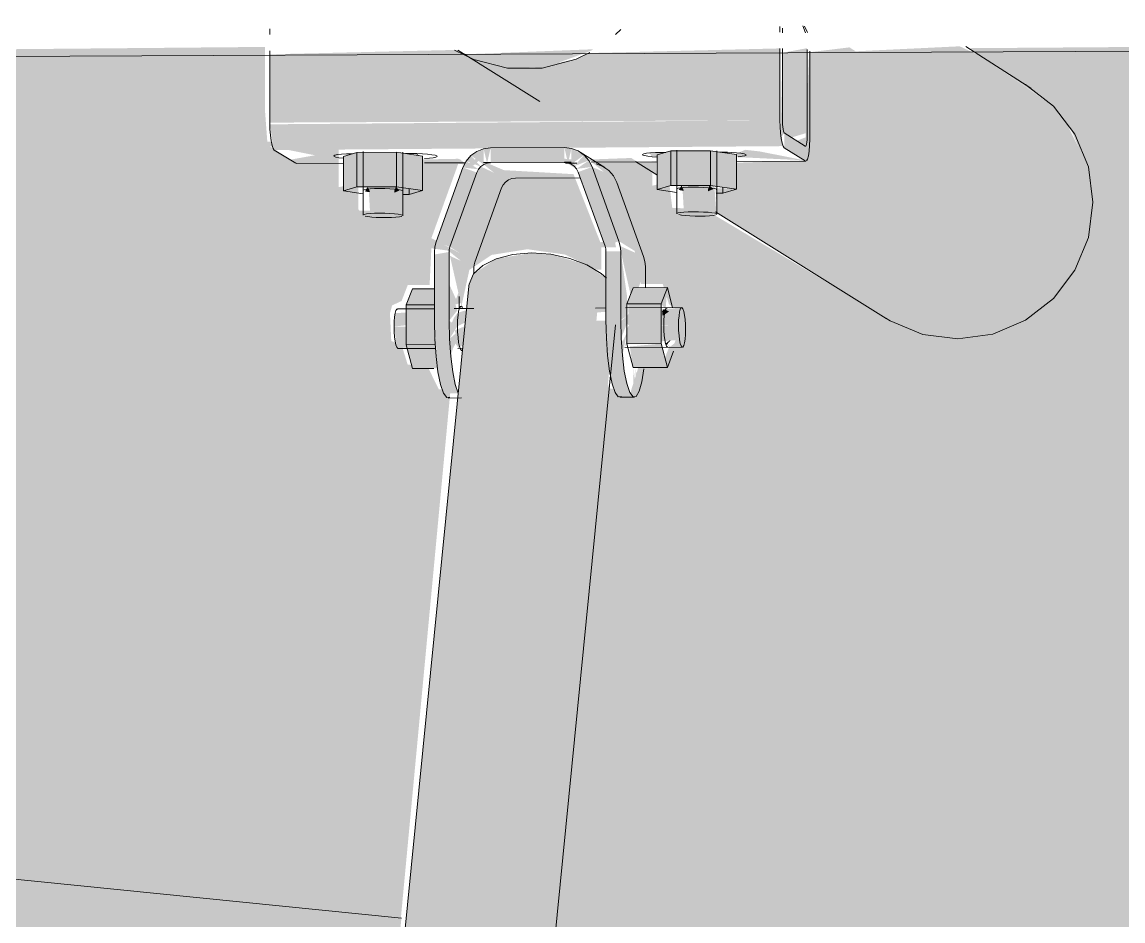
# Model space of a CAD drawing. Header units: inches. Extents: x 27328 to 121296, y -4075 to 4147.
# Drawn here: x 49625.26912 to 49625.27729, y 60.12874 to 60.13541 of the extents above; entities that cross this region are included whole.
import ezdxf

# ---------------------------------------------------------------- set-up
doc = ezdxf.new("R2010")
doc.units = ezdxf.units.IN
doc.header["$MEASUREMENT"] = 0
doc.layers.add('Q-SPCQ', color=91, linetype='Continuous', lineweight=9)
doc.layers.add('S-BEAM', color=12, linetype='Continuous', lineweight=9)

msp = doc.modelspace()

# ---------------------------------------------------------------- hatches: boundary and pattern name
at = {"layer": 'Q-SPCQ', "lineweight": 5}
h = msp.add_hatch(color=256, dxfattribs=at)
h.paths.add_polyline_path([(49625.27706430659, 60.134075580698), (49625.27703010126, 60.13433689706222), (49625.27686481557, 60.13466504227534), (49625.27677028936, 60.13478858234971), (49625.27623282686, 60.13515857958475), (49625.27607514573, 60.13523231086608), (49625.2753034691, 60.13519518300774), (49625.27614262348, 60.1346616191846)], flags=0)
h.paths.add_polyline_path([(49625.27332313574, 60.13645434849452), (49625.27388986764, 60.13645954936945), (49625.27375820099, 60.13665722507041), (49625.2735982616, 60.13682104807791), (49625.27338434209, 60.13697720484524), (49625.27049958614, 60.13879133771903), (49625.270663816, 60.13857667541741), (49625.27076705622, 60.13832627551435), (49625.27080226963, 60.13805720369089), (49625.27318139891, 60.13654446972627)], flags=0)
h = msp.add_hatch(color=256, dxfattribs=at)
h.paths.add_polyline_path([(49625.27606049349, 60.13306074575275), (49625.27632029282, 60.13309635330123), (49625.27656239142, 60.13319838100841), (49625.27677028936, 60.13335987712), (49625.27692981708, 60.13356983639997), (49625.27703010126, 60.13381394999733), (49625.27706430659, 60.134075580698), (49625.27525763513, 60.13522432580719), (49625.27495835005, 60.13518812021096), (49625.27492423456, 60.13438606253109), (49625.27441349559, 60.1343677236888), (49625.27441248189, 60.13417723432419), (49625.27426405103, 60.1341771703796), (49625.27427399391, 60.13399947979759), (49625.27555861282, 60.13319379890056), (49625.27580069873, 60.13309398322464)], flags=0)
h.paths.add_polyline_path([(49625.27382435421, 60.1342814825875), (49625.27382118876, 60.13437981771764), (49625.27368616661, 60.1343681503845), (49625.27372462455, 60.1343440305308)], flags=0)
h.paths.add_polyline_path([(49625.27492423456, 60.13438606253109), (49625.27459026866, 60.13445215546357), (49625.27448351829, 60.13446402555802), (49625.27441377514, 60.13443245009761), (49625.27441367969, 60.13441036070466), (49625.2748072793, 60.13439160137694)], flags=0)
h.paths.add_polyline_path([(49625.27382618956, 60.13441331273581), (49625.273859953, 60.13443895261265), (49625.27377227257, 60.13444699519245), (49625.27378887262, 60.13441602596805)], flags=0)
h.paths.add_polyline_path([(49625.27271975747, 60.13506944842663), (49625.27301131439, 60.13507932656448), (49625.27333410351, 60.13519682586353), (49625.27335794634, 60.13521030444615), (49625.27240284254, 60.13517301919628), (49625.27253461947, 60.1351171108775), (49625.27271508025, 60.13507064811513)], flags=0)
h.paths.add_polyline_path([(49625.2703901401, 60.13643533590828), (49625.27332313574, 60.13645434849452), (49625.27080226963, 60.13805720369089), (49625.27073415852, 60.13770769683833), (49625.270663816, 60.13753642155368), (49625.27049958614, 60.13732020487827), (49625.27028556036, 60.13715388387066), (49625.27003632607, 60.13704879254748), (49625.26976886937, 60.13701209136802), (49625.2695014176, 60.13704627961835), (49625.26925219662, 60.13714902558308), (49625.27022453854, 60.13653919703982)], flags=0)
for points in [[(49625.270957175, 60.13466588381353), (49625.27474158778, 60.13468335281047), (49625.27474158778, 60.13521669293104), (49625.27330742091, 60.13518165820057), (49625.27322876683, 60.13513712627937), (49625.2729034472, 60.13507011422389), (49625.2726082747, 60.13509799116773), (49625.27235588388, 60.13519703139428), (49625.27234055982, 60.135205565803), (49625.270957175, 60.13517282406139), (49625.270957175, 60.13477679110347)], [(49625.27474939049, 60.13455524427171), (49625.27477332049, 60.13458851978149), (49625.27480178211, 60.13457220932055), (49625.27482804026, 60.13455560697669), (49625.2749429557, 60.13459020028507), (49625.2749429557, 60.1352183888499), (49625.27476026035, 60.13518413663183), (49625.27474725386, 60.13457221080216)], [(49625.27099025215, 60.13446226286376), (49625.27476568043, 60.13449124954019), (49625.27474228301, 60.1346531639991), (49625.27474158775, 60.13468335281042), (49625.27095747076, 60.13465326545084), (49625.27098412829, 60.13447052185607)], [(49625.27492997568, 60.13438135600063), (49625.27492997568, 60.13449114469014), (49625.27477409224, 60.13458957182602), (49625.27477409224, 60.13447970278782)], [(49625.27150296964, 60.1341588430452), (49625.27160378877, 60.13418814853064), (49625.27160378877, 60.13444444240226), (49625.27150296964, 60.13441508094454)], [(49625.2716265678, 60.13444608439145), (49625.27160344322, 60.13444703390999), (49625.27162438611, 60.13444608426296)], [(49625.27160378877, 60.13418814853064), (49625.27189780169, 60.13418950086113), (49625.27189780169, 60.13444579731566), (49625.27160378877, 60.13444444240226)], [(49625.271942386, 60.13397783390536), (49625.27190972851, 60.13443908281276), (49625.27167541356, 60.13442755011826), (49625.27170135353, 60.13399097906011), (49625.2719306135, 60.13398203890366)], [(49625.27209087104, 60.13416154655231), (49625.27209087104, 60.13441778961538), (49625.27189780169, 60.13444579731566), (49625.27189780169, 60.13418950086113), (49625.27204697709, 60.13416790190775)], [(49625.27206291244, 60.13442195525756), (49625.2720467933, 60.13443574535171), (49625.2720467933, 60.13442430523388)], [(49625.27383059428, 60.13416954679628), (49625.27393192992, 60.13419885695873), (49625.27393192992, 60.13445517128301), (49625.27383059428, 60.13442580513947)], [(49625.27393192992, 60.13419885695851), (49625.27422598978, 60.13420020950516), (49625.27422598978, 60.13445652641274), (49625.27393192992, 60.1344551712828)], [(49625.27427008073, 60.13398852337611), (49625.27423756095, 60.13444631820493), (49625.27400326789, 60.13443827630314), (49625.27402925752, 60.13400167062846), (49625.27425838026, 60.13399272904534)], [(49625.27441858951, 60.1341722507352), (49625.27441858951, 60.13442851424281), (49625.27422598978, 60.13445652641274), (49625.27422598978, 60.13420020950516)], [(49625.2743539365, 60.13443805433764), (49625.2743539365, 60.13445084630296), (49625.27430834465, 60.13444471843124)], [(49625.27267655764, 60.13418072710706), (49625.27270698448, 60.13425335219638), (49625.2725223053, 60.13433949823504), (49625.27249277264, 60.13429529180422), (49625.27259487544, 60.13423164474399)], [(49625.27353074284, 60.13422220146033), (49625.27350660526, 60.13426977138934), (49625.2733476818, 60.13433680492705)], [(49625.27372999679, 60.13367210996764), (49625.27353074284, 60.13422220146033), (49625.2733476818, 60.13433680492705), (49625.27354710465, 60.13378624452775)], [(49625.27247731802, 60.13362882628845), (49625.27267655764, 60.13418072710706), (49625.27249277264, 60.13429529180422), (49625.27229336411, 60.13374291898796), (49625.27247077091, 60.13363288694355)], [(49625.27170117336, 60.13414948002152), (49625.27168412102, 60.13418873778487), (49625.27166323105, 60.13415531544939), (49625.27168412102, 60.13415143780522)], [(49625.27188095947, 60.13414572932564), (49625.27191840116, 60.13416161986393), (49625.27189246152, 60.13418973180076), (49625.27188095947, 60.13416163973982)], [(49625.27402907945, 60.13416013303145), (49625.27401163167, 60.13419944333064), (49625.27399080728, 60.13416601863793), (49625.27401163167, 60.13416214037532)], [(49625.27420884941, 60.13415645656121), (49625.2742458899, 60.1341723240641), (49625.27421990072, 60.13420043702032), (49625.27420884941, 60.13417234379395)], [(49625.26554179011, 60.06397915127813), (49625.26577624107, 60.06398786025746), (49625.26609391514, 60.06497479884004), (49625.27289824613, 60.13369823909706), (49625.27263709508, 60.13365572844814), (49625.2724693544, 60.13354211201437), (49625.27243592698, 60.13346761989393), (49625.26554266817, 60.06398800168187)], [(49625.26609391514, 60.06497479884004), (49625.26709808863, 60.06809768963784), (49625.27347591876, 60.13283558993763), (49625.27345082461, 60.13319646718413), (49625.27338009339, 60.13319605459941), (49625.27338610092, 60.13325749382076), (49625.27345080559, 60.1332603816703), (49625.27345073123, 60.13351077528523), (49625.27330962021, 60.13360980819471), (49625.27304245556, 60.13368839187768), (49625.27289824613, 60.13369823909706), (49625.26626290781, 60.06668161729731)], [(49625.27374315209, 60.13359707801703), (49625.27372999679, 60.13367210996764), (49625.27355695431, 60.13374929123152), (49625.2735602711, 60.13371114856337)], [(49625.27196904417, 60.13331261341176), (49625.27217741925, 60.13331356558052), (49625.27217720811, 60.13343285317317), (49625.27201512083, 60.13343211185359)], [(49625.27360602058, 60.13332009356484), (49625.27386067792, 60.13332125721984), (49625.27390635393, 60.13344076156361), (49625.27365175063, 60.13343959711427), (49625.27363399975, 60.13339320993786)], [(49625.27196904417, 60.13301666703502), (49625.27222367285, 60.13301782797613), (49625.27222367285, 60.13305994624782), (49625.27218057201, 60.13305974967376), (49625.27217741925, 60.13331356558052), (49625.27196904417, 60.13331261341176), (49625.27196904417, 60.13305975535874)], [(49625.27360602058, 60.13302413058246), (49625.27386067792, 60.13302529165434), (49625.27386067792, 60.13332125721984), (49625.27361532277, 60.13332013607123), (49625.27362242974, 60.13316190229263), (49625.27360602058, 60.1331353512568), (49625.27360602058, 60.13306605437667)], [(49625.2738713371, 60.13323224205829), (49625.27391940067, 60.13326355031199), (49625.27388010541, 60.13328194654251), (49625.27386754793, 60.13326331347424), (49625.27387126901, 60.13323279922052)], [(49625.27400872036, 60.13300810978587), (49625.27404066119, 60.13316757365303), (49625.2740222213, 60.13328259574804), (49625.27399027496, 60.13312313530933)], [(49625.27224587493, 60.13265701473031), (49625.27235499176, 60.13265751088225), (49625.27231374133, 60.13281557751018), (49625.27228678148, 60.13319472500387), (49625.27217763047, 60.13319422668555), (49625.2722046038, 60.13281508067202), (49625.27222367289, 60.13272187901645)], [(49625.27351895512, 60.13266280339874), (49625.27362808144, 60.13266329959375), (49625.27358707288, 60.1328213742287), (49625.2735602711, 60.13320053899707), (49625.27345111046, 60.13320004063493), (49625.27347792583, 60.13282087734712), (49625.27349688311, 60.13272767111149)], [(49625.27365175063, 60.13284779744838), (49625.27365649889, 60.13284781906889), (49625.27367552279, 60.13284790569033), (49625.27390635393, 60.13284895673329), (49625.27386067792, 60.13302529165434), (49625.27362815838, 60.13300398528386), (49625.27364673858, 60.13286712384041)], [(49625.27389440121, 60.13300982116377), (49625.27392688239, 60.13304375213329), (49625.27392828216, 60.13305311999176), (49625.27389322163, 60.13302552314956), (49625.27389425049, 60.13301182760138)], [(49625.27201512083, 60.13284034538442), (49625.27220100462, 60.13284119176873), (49625.27218057193, 60.13301763146424), (49625.27196904417, 60.13301666703502), (49625.27200069196, 60.13289556017515)]]:
    msp.add_hatch(color=256, dxfattribs=at).paths.add_polyline_path(points, flags=0)
h = msp.add_hatch(color=256, dxfattribs=at)
h.paths.add_polyline_path([(49625.2747657409, 60.13449074479225), (49625.27477332819, 60.13452061449536), (49625.27476491105, 60.13449188012883)], flags=0)
h.paths.add_polyline_path([(49625.27492941948, 60.13449149925811), (49625.27494121678, 60.13452064119095), (49625.27492991642, 60.13455607679365), (49625.27486695629, 60.13453100056908), (49625.27492763173, 60.13449263018525)], flags=0)
h = msp.add_hatch(color=256, dxfattribs=at)
h.paths.add_polyline_path([(49625.27217763047, 60.13319422668555), (49625.27228678148, 60.13319472500387), (49625.27228678148, 60.13370531228264), (49625.27217763047, 60.13368699409479), (49625.27217763047, 60.13353808377474)], flags=0)
h.paths.add_polyline_path([(49625.27345111046, 60.13320004063493), (49625.2735602711, 60.13320053899729), (49625.2735602711, 60.13371114856337), (49625.27345111046, 60.13371064829047), (49625.27345111046, 60.13324476971056)], flags=0)
h.paths.add_polyline_path([(49625.2723902027, 60.13433239632756), (49625.27250485097, 60.13431920757467), (49625.27241435919, 60.13438022775001)], flags=0)
h.paths.add_polyline_path([(49625.27229336411, 60.13374291898796), (49625.27249277264, 60.13429529180422), (49625.2723902027, 60.13433239632756), (49625.27219079556, 60.13378002519966)], flags=0)
h.paths.add_polyline_path([(49625.2733476818, 60.13433680492705), (49625.27332352368, 60.13438441537762), (49625.2732330268, 60.1343225600315)], flags=0)
h.paths.add_polyline_path([(49625.27344452734, 60.13374819614118), (49625.27354710465, 60.13378624452775), (49625.2733476818, 60.13433680492705), (49625.27324510588, 60.1342987548645), (49625.27341752435, 60.13382274528971)], flags=0)
h.paths.add_polyline_path([(49625.2725223053, 60.13433949823504), (49625.27244926774, 60.13442080904343), (49625.27241435919, 60.13438022775001)], flags=0)
h.paths.add_polyline_path([(49625.27321557164, 60.13434269045216), (49625.27332352368, 60.13438441537762), (49625.27328861313, 60.13442467624563)], flags=0)
h.paths.add_polyline_path([(49625.27254409881, 60.13435495835073), (49625.27254253, 60.13447115169094), (49625.27244926774, 60.13442080904343)], flags=0)
h.paths.add_polyline_path([(49625.27319377722, 60.13435795020481), (49625.27328861313, 60.13442467624563), (49625.27319534608, 60.13447416059419)], flags=0)
h.paths.add_polyline_path([(49625.27256893661, 60.13436466945194), (49625.27259534328, 60.13447792218709), (49625.27254253, 60.13447115169094)], flags=0)
h.paths.add_polyline_path([(49625.27316893829, 60.13436743273534), (49625.27319534608, 60.13447416059419), (49625.2731425306, 60.13448044435776)], flags=0)
h.paths.add_polyline_path([(49625.27259534328, 60.13436805460362), (49625.2731425306, 60.13437057471369), (49625.2731425306, 60.13448044435776), (49625.27259534328, 60.13447792218709)], flags=0)
h = msp.add_hatch(color=256, dxfattribs=at)
h.paths.add_polyline_path([(49625.27228991826, 60.13306009036605), (49625.27234923155, 60.13315615191539), (49625.27228678148, 60.13319472500387), (49625.27228815611, 60.13313572601918)], flags=0)
h.paths.add_polyline_path([(49625.27229911428, 60.13293076718551), (49625.2723502392, 60.1331128887818), (49625.27228991826, 60.13306009036605)], flags=0)
h.paths.add_polyline_path([(49625.27228678148, 60.13319472500387), (49625.27234824987, 60.13327100812459), (49625.27228678148, 60.1334672777723)], flags=0)
h.paths.add_polyline_path([(49625.27237880051, 60.13330261755846), (49625.27244501984, 60.13360719956498), (49625.27229333414, 60.13367663674471), (49625.27237319257, 60.13332715877038)], flags=0)
h = msp.add_hatch(color=256, dxfattribs=at)
h.paths.add_polyline_path([(49625.27365175063, 60.13263118373678), (49625.27367541454, 60.13263399806682), (49625.27365647674, 60.13284781471214)], flags=0)
h.paths.add_polyline_path([(49625.27367541454, 60.13263399806682), (49625.27369746114, 60.13267153954633), (49625.27367005516, 60.13284786431136)], flags=0)
h.paths.add_polyline_path([(49625.27369746114, 60.13267153954633), (49625.27371638926, 60.13274124090844), (49625.27368463314, 60.13284791756173)], flags=0)
h.paths.add_polyline_path([(49625.27356338946, 60.13306589839797), (49625.27360602064, 60.13317211207399), (49625.2735602711, 60.13320053899707)], flags=0)
h.paths.add_polyline_path([(49625.27357253151, 60.13293656932467), (49625.27360602058, 60.13310343362461), (49625.27356626963, 60.13302515310014)], flags=0)
h.paths.add_polyline_path([(49625.2735602711, 60.13320053899707), (49625.27360602064, 60.13322919485262), (49625.27360602064, 60.13338598421327), (49625.2735602711, 60.13371114856337), (49625.2735602711, 60.1333199258568)], flags=0)
h.paths.add_polyline_path([(49625.27363305433, 60.13339073923947), (49625.27365175063, 60.13343959711427), (49625.27369370416, 60.13344092235631), (49625.27374315209, 60.13359707801703), (49625.2735602711, 60.13371114856337), (49625.27362201196, 60.1334393505616)], flags=0)
h = msp.add_hatch(color=256, dxfattribs=at)
h.paths.add_polyline_path([(49625.27390635393, 60.13284895673329), (49625.27395201057, 60.13296853633763), (49625.27391940067, 60.13300993513157)], flags=0)
h.paths.add_polyline_path([(49625.27386067792, 60.13319827651431), (49625.27387563126, 60.13319892690893), (49625.27386067792, 60.13319887207734)], flags=0)
h.paths.add_polyline_path([(49625.2738933463, 60.13328030118819), (49625.27390635393, 60.13344076156361), (49625.27386067792, 60.13332125721984), (49625.27389291214, 60.13328029959512)], flags=0)
h.paths.add_polyline_path([(49625.27391740501, 60.13329065701299), (49625.27394507292, 60.13329117778868), (49625.27391737417, 60.13329107615125)], flags=0)
h = msp.add_hatch(color=256, dxfattribs=at)
h.paths.add_polyline_path([(49625.27187967836, 60.13315196433438), (49625.27217753741, 60.13318540933981), (49625.27217726843, 60.13327196064385), (49625.27188739393, 60.13325075531738), (49625.27188057601, 60.13318931282301)], flags=0)
h.paths.add_polyline_path([(49625.27234793424, 60.13315410145434), (49625.27240762545, 60.13318238489012), (49625.27244354862, 60.13328385761081), (49625.27235077857, 60.13325287177408), (49625.2723237919, 60.13321797691939), (49625.27230822026, 60.13318152039466), (49625.27234921623, 60.1331561641437)], flags=0)
h.paths.add_polyline_path([(49625.27362106535, 60.13315991202638), (49625.27398938608, 60.13316159304211), (49625.27400872036, 60.13329100799361), (49625.27362389307, 60.13325868657923), (49625.2736085077, 60.1332308872572), (49625.27356603653, 60.13319700742407), (49625.27362233983, 60.13316197477091)], flags=0)
h = msp.add_hatch(color=256, dxfattribs=at)
h.paths.add_polyline_path([(49625.27190601871, 60.13298930705838), (49625.27218312789, 60.13302203362984), (49625.27217732876, 60.13315332281087), (49625.27187967836, 60.13315196433438), (49625.27189920191, 60.13299849304552)], flags=0)
h.paths.add_polyline_path([(49625.27231571921, 60.13299117464589), (49625.2723350587, 60.13302465110673), (49625.27235779706, 60.13299136645436), (49625.27239130404, 60.13301930532567), (49625.27240483464, 60.13315436114794), (49625.27232905106, 60.13312373523825), (49625.2723405427, 60.13307865573993), (49625.27231623509, 60.13299297528488)], flags=0)
h.paths.add_polyline_path([(49625.27389330563, 60.1330261535127), (49625.27392842432, 60.13299852603537), (49625.2739064136, 60.13302615323589)], flags=0)
h.paths.add_polyline_path([(49625.27358903967, 60.13299697897737), (49625.27360609931, 60.13302484403177), (49625.27363092933, 60.13302436593915), (49625.27399702682, 60.13305328364299), (49625.27398938608, 60.13316159304211), (49625.27361685356, 60.13315309881514), (49625.2736137173, 60.13308446321875), (49625.27359114584, 60.13300437576122)], flags=0)
h.paths.add_polyline_path([(49625.27341437109, 60.13308355391811), (49625.27345287621, 60.13311125893053), (49625.27345080696, 60.13312067388805), (49625.27341437982, 60.13311040816909)], flags=0)
at = {"layer": 'S-BEAM', "lineweight": 5}
h = msp.add_hatch(color=256, dxfattribs=at)
h.paths.add_polyline_path([(49625.23644017575, 60.13970695774948), (49625.23640066365, 60.1397204411224), (49625.23643701922, 60.13970772472337)], flags=0)
h.paths.add_polyline_path([(49625.23563422154, 60.13747584593991), (49625.23560713637, 60.13747584666477), (49625.23561776387, 60.13754220726241)], flags=0)
h.paths.add_polyline_path([(49625.23554083817, 60.13740822128456), (49625.23557525147, 60.13755863219169), (49625.23555648177, 60.13738993969293), (49625.23554307384, 60.13740560859168)], flags=0)
h.paths.add_polyline_path([(49625.29269488588, 60.13774506218865), (49625.29267389474, 60.13774506275194), (49625.29268009737, 60.13782216662516)], flags=0)
h.paths.add_polyline_path([(49625.29270678926, 60.13783167284643), (49625.29267937093, 60.13785105852887), (49625.29270385049, 60.13784078641029)], flags=0)
h.paths.add_polyline_path([(49625.29943385411, 60.12598479979977), (49625.6232413737, 60.13419348122668), (49625.62534065969, 60.13627299884776), (49625.62509919131, 60.1396530768048), (49625.62587090958, 60.14041088252084), (49625.62642783239, 60.14086203626358), (49625.62643554044, 60.14075414389572), (49625.64174486819, 60.15315591131403), (49624.96145767493, 60.17780351155403), (49624.98246506255, 60.15800256187956), (49625.23746186397, 60.132244736075), (49625.23662378249, 60.13493167329504), (49625.23702611794, 60.13507062025895), (49625.23558692294, 60.13505995139644), (49625.23558692291, 60.13490596325924), (49625.23534674912, 60.13487399332523), (49625.23531807962, 60.13417926862331), (49625.23480589571, 60.1341957143095), (49625.23477361666, 60.13489656227354), (49625.23464741035, 60.13491814589266), (49625.23456607852, 60.13499353526358), (49625.23456607852, 60.1351471509415), (49625.23421140699, 60.135336545767), (49625.23421140694, 60.13630247119792), (49625.23480753077, 60.1363052598828), (49625.23483737883, 60.13730842691823), (49625.23481872313, 60.1373349032076), (49625.23473701299, 60.13735912668389), (49625.23468411932, 60.13740418119973), (49625.23455601667, 60.13740357709757), (49625.23451237833, 60.13754651121088), (49625.23448403647, 60.13767923135068), (49625.23433771416, 60.13770787488498), (49625.23432315467, 60.13789360972779), (49625.23434552556, 60.13798333878779), (49625.23448403647, 60.13798910729689), (49625.23448403647, 60.14010607545912), (49625.23416768789, 60.14009988330372), (49625.23416768792, 60.13989157315662), (49625.2340162935, 60.13989157728168), (49625.23399950709, 60.1397045819698), (49625.23379102083, 60.13971632382319), (49625.23370685388, 60.1397167043077), (49625.23370685389, 60.13992093934745), (49625.23355547464, 60.13988863378751), (49625.23355521901, 60.14010160921441), (49625.23355547468, 60.14013548359718), (49625.23355521903, 60.14017957089466), (49625.23298832525, 60.14023880019307), (49625.23296718326, 60.14037059917294), (49625.23296579566, 60.14114637423611), (49625.23305457611, 60.14136283433773), (49625.23319046007, 60.14144256647129), (49625.2332689133, 60.14145335749575), (49625.23351463549, 60.14148715591192), (49625.22800338699, 60.14459153458505), (49625.22790599911, 60.14468933909927), (49625.22774217953, 60.14494136487278), (49625.22766719278, 60.14512349024786), (49625.22763548853, 60.14544771026029), (49625.22770779132, 60.14578964480285), (49625.22784300132, 60.14604409033973), (49625.22800338696, 60.14622594715367), (49625.22826333989, 60.14639638522473), (49625.22845582258, 60.14647200147399), (49625.22879969371, 60.14649742933235), (49625.22910103344, 60.14642970876871), (49625.22948563413, 60.14623640179945), (49625.23488860538, 60.14318141900004), (49625.23543467301, 60.14315245876239), (49625.23599192149, 60.14283518278967), (49625.23630927541, 60.14241271450973), (49625.23635682065, 60.14234424411946), (49625.24164299171, 60.13934991251186), (49625.24185741399, 60.13918515389504), (49625.2420380125, 60.13893088406419), (49625.24212537969, 60.13871877569999), (49625.24216065841, 60.13844894086042), (49625.24212537964, 60.1381787708448), (49625.24202194817, 60.13792667914673), (49625.24185741396, 60.13770984675996), (49625.24164299168, 60.13754305095826), (49625.24139329557, 60.13743765811238), (49625.2411253434, 60.13740084922147), (49625.24085123674, 60.13743767262157), (49625.24049148806, 60.13760287221709), (49625.23644017571, 60.13985839447992), (49625.23642354841, 60.13970631630243), (49625.23613084645, 60.13972832919302), (49625.23613084648, 60.13993258009236), (49625.2359793611, 60.13990027139608), (49625.23597936115, 60.14011326576992), (49625.23566252411, 60.14009984251733), (49625.23563422154, 60.13747584593991), (49625.23555913301, 60.13770084328988), (49625.23554773551, 60.13752639015561), (49625.23551751057, 60.1374081112769), (49625.23544332084, 60.13738057748225), (49625.23537736028, 60.13726481126644), (49625.23534172639, 60.13728559502727), (49625.23525935602, 60.13733623777738), (49625.23524293488, 60.13731037421403), (49625.23534488544, 60.13726047336336), (49625.23534730374, 60.136307784957), (49625.25927973029, 60.13641974156074), (49625.25342392284, 60.14042390489288), (49625.25349289982, 60.14048579254443), (49625.25346594216, 60.14050903973109), (49625.2534986199, 60.14053327394411), (49625.25352377424, 60.14055662262896), (49625.25962280801, 60.13642134648862), (49625.26200360393, 60.13643248392265), (49625.26200360393, 60.13665256551908), (49625.26254807665, 60.13666115976351), (49625.26254725301, 60.13670592965794), (49625.2626645275, 60.13665566232655), (49625.26274525802, 60.13670685776994), (49625.26276010316, 60.13665611015384), (49625.26286879616, 60.13667329881561), (49625.26286879613, 60.1367384655475), (49625.26293001411, 60.13673532832986), (49625.26305162227, 60.13675223677439), (49625.26307850702, 60.13665760205917), (49625.26384487574, 60.1366523547033), (49625.26384487576, 60.13644109744708), (49625.27034547769, 60.13647150745649), (49625.26898784553, 60.13735403435072), (49625.26879164133, 60.13764623919914), (49625.26872032833, 60.13781921577545), (49625.26868510943, 60.13808870038129), (49625.26875893786, 60.13845183209965), (49625.26888752342, 60.13869343860763), (49625.26904005115, 60.1388661037712), (49625.26928685838, 60.13902772823838), (49625.26947031966, 60.1390996649503), (49625.26982169336, 60.13912061929965), (49625.27008369229, 60.13905943870493), (49625.27039746256, 60.13889333868878), (49625.27286836253, 60.13734567207639), (49625.27327772816, 60.13731523020495), (49625.27380827643, 60.13701277356726), (49625.27412025162, 60.13657591414772), (49625.27417156854, 60.13648940602368), (49625.29188470947, 60.13657544162718), (49625.29191887398, 60.13757742083209), (49625.29189828438, 60.13760375814695), (49625.29182246867, 60.1376282427965), (49625.29177459623, 60.13767340647213), (49625.29163382082, 60.13767274260832), (49625.29158801628, 60.13791950604232), (49625.29157796437, 60.13794901370677), (49625.2914126231, 60.13797762483436), (49625.29140422221, 60.13819888368294), (49625.29141868628, 60.13825361998067), (49625.29157796434, 60.13825941062355), (49625.29157796428, 60.14038061321423), (49625.29123824244, 60.14037418336184), (49625.29123824244, 60.14016558135113), (49625.2910830106, 60.1401655855886), (49625.29105004332, 60.13998248366582), (49625.29078662064, 60.13998122055981), (49625.29077751012, 60.13999040149731), (49625.29077751013, 60.1401950098842), (49625.29062362861, 60.14016263045574), (49625.29062362864, 60.14037602426418), (49625.29062362867, 60.14040996376482), (49625.29062362864, 60.14043033534361), (49625.29062362867, 60.14045467400658), (49625.29007996072, 60.14051535960365), (49625.29006366132, 60.14066485392376), (49625.29006299394, 60.14142298071236), (49625.29015212272, 60.141639865859), (49625.29028853978, 60.14171975554046), (49625.29036730075, 60.14173056846064), (49625.29077751012, 60.14173399317043), (49625.29077751012, 60.14179389095003), (49625.28640331476, 60.14497989332367), (49625.28623883733, 60.14523242257), (49625.28616354906, 60.14541491292046), (49625.28613314861, 60.1457507276269), (49625.2862043108, 60.14608240559013), (49625.28634006438, 60.14633736344417), (49625.28650109484, 60.14651958706656), (49625.28676211025, 60.14669037733955), (49625.28695534931, 60.14676614007254), (49625.28721761975, 60.14680219602845), (49625.28760316381, 60.14672376503444), (49625.28786308876, 60.14658461705921), (49625.29214760291, 60.14346279014703), (49625.29250305457, 60.14343770035219), (49625.29306962967, 60.14311497423737), (49625.29339419362, 60.14266542171003), (49625.2934543361, 60.1424822982387), (49625.297575758, 60.13945124871135), (49625.29774092183, 60.13923556948203), (49625.29785190235, 60.13892937386883), (49625.29788016296, 60.13871363094032), (49625.29784474918, 60.13844294408699), (49625.29774092184, 60.13819036949661), (49625.29757575793, 60.13797312107708), (49625.29736051495, 60.13780600445617), (49625.29710986325, 60.13770040786601), (49625.29684088551, 60.13766352618502), (49625.29656571789, 60.13770042245909), (49625.29623126107, 60.13786593035251), (49625.29323921084, 60.13998087236326), (49625.29321100844, 60.14000207197444), (49625.29321100841, 60.14004120999682), (49625.29271682311, 60.14037414293879), (49625.29274943838, 60.13826810896285), (49625.29276015643, 60.13800820730772), (49625.29270464175, 60.13784078638901), (49625.29264190435, 60.13797117252977), (49625.29262562908, 60.13794592830723), (49625.29256692791, 60.13767714292228), (49625.29249997939, 60.13764959004487), (49625.29243589647, 60.13753236241515), (49625.29234828955, 60.13760516829638), (49625.29232602452, 60.1375793757124), (49625.29241688485, 60.13753227285476), (49625.29241914375, 60.13657476872357), (49625.29256692794, 60.13655099278252), (49625.29257832891, 60.13651517160847), (49625.29259486921, 60.13630122445269), (49625.29294009609, 60.1362745203131), (49625.29295863443, 60.13598905456779), (49625.29293953236, 60.1353297959157), (49625.29265027138, 60.13530039485342), (49625.2926502714, 60.13517015981365), (49625.29241862621, 60.13513806396016), (49625.29238530346, 60.13444426524751), (49625.29210688592, 60.13446327414183), (49625.29188227886, 60.1344397458865), (49625.29186221721, 60.13515900207039), (49625.29168732086, 60.13520085343558), (49625.29165097162, 60.1352673573607), (49625.29165097159, 60.13532382304533), (49625.29022112679, 60.1353004588633), (49625.29059166317, 60.13517602697252), (49625.29065117329, 60.13505850299867), (49625.28809572021, 60.12713009133477), (49625.29940435942, 60.12598777912812)], flags=0)
h.paths.add_polyline_path([(49625.28611657115, 60.12733000982456), (49625.28868889206, 60.13531009290689), (49625.27614575331, 60.13521836121513), (49625.27675039037, 60.13480513051618), (49625.27690993757, 60.13459661173924), (49625.27701023406, 60.13435338992162), (49625.27704444346, 60.13409204149365), (49625.27701023407, 60.13383037865316), (49625.27690993757, 60.13358623502931), (49625.27675039032, 60.13337624988213), (49625.27654246696, 60.13321473382743), (49625.27630033885, 60.13311269345817), (49625.27604050786, 60.13307708139313), (49625.27577489873, 60.13311270708013), (49625.27543878357, 60.13327281578571), (49625.27417465321, 60.13402786809834), (49625.27394292204, 60.13403182769211), (49625.2739192873, 60.13422708797412), (49625.2737962125, 60.13419750070815), (49625.27379621247, 60.13430438126051), (49625.27363874958, 60.13440327090824), (49625.27332237948, 60.13439158399155), (49625.27349671748, 60.13424982617369), (49625.27370917017, 60.13356553860543), (49625.27370917022, 60.13346781889135), (49625.27387198783, 60.1334685637067), (49625.27391786265, 60.13331854591671), (49625.27396259506, 60.13328822368504), (49625.27399394367, 60.13327285328788), (49625.27398791004, 60.13310321418194), (49625.27395842955, 60.13302652953309), (49625.27391786264, 60.13299607174451), (49625.27387198785, 60.13287663557524), (49625.27369687076, 60.13286573312775), (49625.27363209675, 60.13266051098332), (49625.27360256462, 60.13267881669828), (49625.2735713829, 60.13269092567258), (49625.27348440031, 60.13269053008155), (49625.2734425589, 60.13275549296096), (49625.27303548105, 60.12865136146169), (49625.28160453483, 60.12778578121396)], flags=0)
h.paths.add_polyline_path([(49625.27243649868, 60.13361874554678), (49625.27233848313, 60.13335495637666), (49625.27229037261, 60.13346107375645), (49625.27231894289, 60.13331123982583), (49625.27238481202, 60.13333038840804), (49625.27243460389, 60.13360775449581)], flags=0)
h.paths.add_polyline_path([(49625.27250902898, 60.13438329015775), (49625.27267187122, 60.13425252019747), (49625.27263905747, 60.13419920139457), (49625.27243460389, 60.13366159023819), (49625.27215565174, 60.13380823542755), (49625.27235510058, 60.13436072322715), (49625.27246977285, 60.13434753180425), (49625.27248723088, 60.13436782676081)], flags=0)
h.paths.add_polyline_path([(49625.27192943533, 60.12876308574204), (49625.27229789773, 60.13268513394556), (49625.27221105556, 60.13268473899308), (49625.27212112136, 60.13286866168685), (49625.2719803629, 60.13286802063715), (49625.27193406527, 60.13301729969352), (49625.27185800567, 60.1330447927709), (49625.2718483178, 60.13325084714832), (49625.27186438873, 60.13330916278983), (49625.2719345193, 60.13334172651422), (49625.27198036294, 60.1334599103921), (49625.27214248372, 60.13346107760034), (49625.27215565169, 60.13373306676868), (49625.27228117423, 60.1337151810801), (49625.27243649866, 60.13358915239547), (49625.27243649864, 60.13357177932735), (49625.27260223298, 60.13368376158086), (49625.27286836247, 60.13372598430147), (49625.2731480226, 60.13368626245203), (49625.27337979926, 60.13357433079035), (49625.2734162308, 60.13357432984265), (49625.27341623082, 60.133738845107), (49625.27352541428, 60.13373934559019), (49625.27351224512, 60.13381445737885), (49625.27340964624, 60.13377640086901), (49625.27321018298, 60.1342831995286), (49625.27269365067, 60.13431305680351), (49625.27250891669, 60.13439160528286), (49625.27248723088, 60.13439796630657), (49625.27243967399, 60.13436782800514), (49625.27241344133, 60.13435401195569), (49625.27237069889, 60.13439160890047), (49625.27235510061, 60.13439735763306), (49625.27205612884, 60.13439161713396), (49625.27205612882, 60.13418949712998), (49625.27190761296, 60.13418950101165), (49625.27187488828, 60.13401387434821), (49625.27162286309, 60.1340127166588), (49625.27161471741, 60.13402113130572), (49625.27161471742, 60.13421648572898), (49625.27146810565, 60.1341867924961), (49625.27146810565, 60.13439327158992), (49625.27146810569, 60.13442699574504), (49625.27146810567, 60.1344430837779), (49625.27146810567, 60.13446523426241), (49625.27093830057, 60.13452541681658), (49625.2709216812, 60.13474789372899), (49625.27092168124, 60.13522773648859), (49625.2652846673, 60.13517669322167), (49625.26528466728, 60.12943428936907), (49625.27035702426, 60.12892191867179)], flags=0)
h.paths.add_polyline_path([(49625.26119600461, 60.12984729478514), (49625.26119600458, 60.13512218894191), (49625.2611073132, 60.13518224391227), (49625.23869770249, 60.13505986957114), (49625.23964477002, 60.13202423560934), (49625.26089385756, 60.12987781537178)], flags=0)
h.paths.add_polyline_path([(49625.23499300535, 60.13414371512648), (49625.2349742119, 60.13418048771732), (49625.2350200796, 60.13414587539476)], flags=0)
h.paths.add_polyline_path([(49625.27321776663, 60.13432988861969), (49625.2732189504, 60.13436513614147), (49625.27319896571, 60.13439158722129), (49625.27315897162, 60.13439576712624), (49625.27313279086, 60.13440094015183), (49625.27314802265, 60.13437357927373), (49625.27321018299, 60.13433463933136)], flags=0)
h.paths.add_polyline_path([(49625.27111430887, 60.13439164178519), (49625.27095491739, 60.13449056709131), (49625.27129182415, 60.1344235876319), (49625.27112758091, 60.13439403023712)], flags=0)
h.paths.add_polyline_path([(49625.29199354007, 60.13441095497165), (49625.29197965631, 60.13445862164734), (49625.29236139618, 60.13444211472119), (49625.29235933458, 60.13441263908257), (49625.29203947861, 60.13441116647168)], flags=0)
h.paths.add_polyline_path([(49625.27205612882, 60.13442729640835), (49625.2720696467, 60.13446088680745), (49625.27205612882, 60.13442774586969)], flags=0)
h.paths.add_polyline_path([(49625.27154849126, 60.13447506050601), (49625.27154849123, 60.13447545151212), (49625.27146810565, 60.13447716050749)], flags=0)
h.paths.add_polyline_path([(49625.23463189883, 60.13523406369169), (49625.23456607848, 60.1352548489817), (49625.23462924892, 60.13523470952686)], flags=0)
h.paths.add_polyline_path([(49625.29295863443, 60.13532988445964), (49625.29290817414, 60.13549384048273), (49625.29291364512, 60.13543952893962), (49625.29294629853, 60.13535994856645)], flags=0)
h.paths.add_polyline_path([(49625.26254725301, 60.13670592965794), (49625.26257865742, 60.13684460660892), (49625.26255141257, 60.13685755314081), (49625.26258047465, 60.1369598909116), (49625.26267846972, 60.13701986688625), (49625.2627699514, 60.13699314696873), (49625.26276391229, 60.13689962579243), (49625.26282110718, 60.13694841984913), (49625.26288135463, 60.13700602386778), (49625.26304819802, 60.13687696207029), (49625.26304879576, 60.1368297582292), (49625.26297411974, 60.13678748228951), (49625.26291702878, 60.13679385631162), (49625.2627769567, 60.13684240943113), (49625.26274805966, 60.13677879239924), (49625.26271926165, 60.13672476126305), (49625.262640803, 60.13677879525626), (49625.26254845133, 60.1367068630101)], flags=0)
h.paths.add_polyline_path([(49625.26267846963, 60.13705114508382), (49625.26280526653, 60.13703025474751), (49625.2627739461, 60.13700872662872), (49625.26271302812, 60.13703579140003)], flags=0)
h.paths.add_polyline_path([(49625.26258047467, 60.13699207244174), (49625.26260227687, 60.13705870935422), (49625.26263193072, 60.13702309079723), (49625.26260363086, 60.13700603127822)], flags=0)
h.paths.add_polyline_path([(49625.29264190432, 60.1376480714807), (49625.29262423742, 60.13770040722304), (49625.29265595601, 60.13772851788973), (49625.29264917827, 60.13764880134354)], flags=0)
h.paths.add_polyline_path([(49625.29267720769, 60.13804509179304), (49625.29268809022, 60.13807972222075), (49625.29267718917, 60.13804537853586)], flags=0)
h.paths.add_polyline_path([(49625.23529188706, 60.13812201593855), (49625.23529770908, 60.13814934740552), (49625.23529185234, 60.13812234381223)], flags=0)
h.paths.add_polyline_path([(49625.23531198388, 60.13812211120381), (49625.23531757759, 60.13814944160703), (49625.23531197281, 60.13812234327095)], flags=0)
h.paths.add_polyline_path([(49625.234829608, 60.13836581551956), (49625.23531757762, 60.13836819397768), (49625.23531757759, 60.14011008356508), (49625.234829608, 60.14009986524358), (49625.23482960802, 60.13836820712766)], flags=0)
h.paths.add_polyline_path([(49625.29238257471, 60.13839264306762), (49625.29238710928, 60.1384198800477), (49625.2923825539, 60.13839289726631)], flags=0)
h.paths.add_polyline_path([(49625.29239815562, 60.13839271692539), (49625.29240882609, 60.13839289655841), (49625.29239814893, 60.13839289684587)], flags=0)
h.paths.add_polyline_path([(49625.29241101722, 60.13839277789366), (49625.29241477537, 60.13842487897494), (49625.29241101788, 60.1383928964995)], flags=0)
h.paths.add_polyline_path([(49625.29188064205, 60.13863673632947), (49625.29241477533, 60.13864149494062), (49625.29241477534, 60.14038463704352), (49625.29188064203, 60.14037416579946), (49625.29188064201, 60.13863927601348)], flags=0)
h.paths.add_polyline_path([(49625.23320177303, 60.14009990965906), (49625.2330065126, 60.14020742047898), (49625.23337743519, 60.14013462728271), (49625.23321803128, 60.14010312290575)], flags=0)
h.paths.add_polyline_path([(49625.23418706391, 60.14013921405208), (49625.23420247027, 60.14017330825602), (49625.23418706394, 60.14014142617972)], flags=0)
h.paths.add_polyline_path([(49625.23355862984, 60.14019249383168), (49625.23355521901, 60.14019295743407), (49625.23355547461, 60.14019257913395)], flags=0)
h.paths.add_polyline_path([(49625.29024642648, 60.14037421047711), (49625.29009464454, 60.14048214286095), (49625.29043659633, 60.14040906419687), (49625.29025906445, 60.14037652672385)], flags=0)
h.paths.add_polyline_path([(49625.29124968188, 60.14041366894938), (49625.29127902832, 60.14044789684341), (49625.29124968193, 60.14041588977484)], flags=0)
h.paths.add_polyline_path([(49625.29066087071, 60.1404666340611), (49625.29066087065, 60.14046702654527), (49625.29062362867, 60.14046765411193)], flags=0)
h = msp.add_hatch(color=256, dxfattribs=at)
h.paths.add_polyline_path([(49625.2994075198, 60.12527132897566), (49625.62251083893, 60.13346472804682), (49625.62323523914, 60.13419035779761), (49625.29943701384, 60.12598194453334), (49625.28809127593, 60.12710282628712), (49625.28787647285, 60.12643638989292), (49625.29907995814, 60.12530442478086)], flags=0)
h.paths.add_polyline_path([(49625.28589736565, 60.12663635269278), (49625.28612003111, 60.12732712538742), (49625.27303923566, 60.12864844839719), (49625.27296922164, 60.1279425719225), (49625.28160809645, 60.12706972703423)], flags=0)
h.paths.add_polyline_path([(49625.27186284265, 60.12805435699793), (49625.2719332148, 60.12876017025831), (49625.26528859627, 60.12943135935507), (49625.26528859636, 60.12871859828275), (49625.27005596545, 60.12823691821625)], flags=0)
h.paths.add_polyline_path([(49625.26120002565, 60.12913169467247), (49625.26120002565, 60.12984435583407), (49625.23964927549, 60.13202124959377), (49625.23987868101, 60.13128593664496), (49625.26068108751, 60.12918412655719)], flags=0)
h.paths.add_polyline_path([(49625.23769575077, 60.13150649309092), (49625.23746641851, 60.13224174529664), (49624.98041976471, 60.15820665382829), (49624.98138898736, 60.15740292674744), (49624.98153096625, 60.15738890019369), (49624.98153509019, 60.15744411478887), (49624.98184542311, 60.15735680990255), (49625.23662835587, 60.1316143393304)], flags=0)

# ---------------------------------------------------------------- linework, layer by layer
at = {"layer": 'Q-SPCQ'}
for p, q in [((49625.27095717502, 60.13536173689877), (49625.27095717502, 60.13531947041192)), ((49625.2735615981, 60.1353572930276), (49625.27352227361, 60.1353203649338)), ((49625.27474158778, 60.13533702419311), (49625.27474158778, 60.13537929616242)), ((49625.2747610916, 60.13536691076596), (49625.2747610916, 60.1353316814169)), ((49625.27493130641, 60.13533337775908), (49625.27491173263, 60.13538319940466)), ((49625.27492486943, 60.13538275699111), (49625.27494668034, 60.13533392809861)), ((49625.26536418016, 60.13513960495876), (49625.28875781043, 60.13524799151629)), ((49625.2761205705, 60.13523091128872), (49625.27660437048, 60.13492202591734)), ((49625.27095717502, 60.13519915475822), (49625.27095717502, 60.1346658838141)), ((49625.27295915471, 60.13482274059705), (49625.27235230019, 60.13520334070432)), ((49625.27474158778, 60.13468335281097), (49625.27474158778, 60.13521669293154)), ((49625.2747610916, 60.13521685719279), (49625.2747610916, 60.13467103108403)), ((49625.27494295567, 60.13520919087966), (49625.27494295567, 60.13455613692646)), ((49625.27496242269, 60.13454383846457), (49625.27496242269, 60.13519683272861)), ((49625.27492997565, 60.13449114469047), (49625.27477409221, 60.13458957182655)), ((49625.27114888224, 60.1343639415743), (49625.27099025219, 60.13446226286472)), ((49625.2715029697, 60.13441508094518), (49625.27160378876, 60.13444444240281)), ((49625.2715029697, 60.13415884304571), (49625.2715029697, 60.13441508094518)), ((49625.27160378876, 60.13444444240281), (49625.27189780171, 60.13444579731637)), ((49625.27160378876, 60.13444444240281), (49625.27160378876, 60.13418814853105)), ((49625.27164931792, 60.13397924416994), (49625.27164931795, 60.13445120605086)), ((49625.27189780171, 60.13444579731637), (49625.27209087106, 60.13441778961614)), ((49625.27189780171, 60.13444579731637), (49625.27189780171, 60.13418950086172)), ((49625.27194498775, 60.13444665587382), (49625.27194498772, 60.13397470996556)), ((49625.27196676434, 60.13443579322646), (49625.2720036886, 60.13443596337333)), ((49625.27209087106, 60.13441778961614), (49625.27209087106, 60.13416154655307)), ((49625.27314253063, 60.1344804443585), (49625.27259534327, 60.13447792218747)), ((49625.27325997023, 60.13444623627127), (49625.27344310407, 60.13433154075226)), ((49625.27383059428, 60.13442580514008), (49625.27393192997, 60.13445517128363)), ((49625.27383059428, 60.13442580514008), (49625.27383059428, 60.13416954679688)), ((49625.27385880444, 60.13444451173334), (49625.27389573358, 60.13444468190256)), ((49625.27393192997, 60.13445517128363), (49625.27422598985, 60.13445652641346)), ((49625.27393192997, 60.13445517128363), (49625.27393192997, 60.13419885695922)), ((49625.27397701338, 60.13398990280216), (49625.27397701339, 60.13446191355608)), ((49625.27422598985, 60.13445652641346), (49625.27441858947, 60.13442851424328)), ((49625.27422598985, 60.13445652641346), (49625.27422598985, 60.13420020950574)), ((49625.27427262899, 60.134457424866), (49625.27427262898, 60.13398542986899)), ((49625.27441858947, 60.13417225073567), (49625.27441858947, 60.13442851424328)), ((49625.27477409221, 60.13447970278835), (49625.27492997565, 60.13438135600095)), ((49625.27150285842, 60.13436419637068), (49625.27115287186, 60.13436258446834)), ((49625.27240761778, 60.13436836334065), (49625.2721054689, 60.13436697176047)), ((49625.27239020266, 60.13433239632818), (49625.27219079566, 60.13378002520059)), ((49625.27259481148, 60.13436922548258), (49625.27254338318, 60.13436898862363)), ((49625.27259534327, 60.134368054604), (49625.27314253063, 60.13437057471444)), ((49625.27319343095, 60.13437198249109), (49625.2731420005, 60.13437174562246)), ((49625.2731518076, 60.13436491801727), (49625.27323426728, 60.1343652977751)), ((49625.27383048464, 60.13437491651286), (49625.27334241346, 60.13437266864689)), ((49625.27354710463, 60.13378624452817), (49625.27334768175, 60.13433680492717)), ((49625.27382714528, 60.13427836411454), (49625.27366909242, 60.13437748990817)), ((49625.27493389485, 60.13437999839227), (49625.27441848008, 60.13437762459211)), ((49625.27229336412, 60.13374291898864), (49625.27249277262, 60.13429529180474)), ((49625.27326012983, 60.13425564121453), (49625.27277904142, 60.13425342743156)), ((49625.27324510584, 60.13429875486502), (49625.27344452729, 60.13374819614145)), ((49625.27160378876, 60.13418814853105), (49625.2715029697, 60.13415884304571)), ((49625.27189780171, 60.13418950086172), (49625.27160378876, 60.13418814853105)), ((49625.27209087106, 60.13416154655307), (49625.27189780171, 60.13418950086172)), ((49625.27198996562, 60.13417636842982), (49625.27198996562, 60.13413225268469)), ((49625.27267655764, 60.13418072710746), (49625.27247731799, 60.13362882628902)), ((49625.27353074278, 60.13422220146063), (49625.27372999681, 60.13367210996827)), ((49625.27393192997, 60.13419885695922), (49625.27383059428, 60.13416954679688)), ((49625.27383059428, 60.13416954679688), (49625.27397774026, 60.13414820033805)), ((49625.27422598985, 60.13420020950574), (49625.27393192997, 60.13419885695922)), ((49625.27441858947, 60.13417225073567), (49625.27422598985, 60.13420020950574)), ((49625.27431716774, 60.13418718665245), (49625.27431716774, 60.13414295219322)), ((49625.27431716774, 60.13414295219322), (49625.27441858947, 60.13417225073567)), ((49625.2715029697, 60.13415884304571), (49625.27164939047, 60.1341376567968)), ((49625.27194217467, 60.13413203296181), (49625.27198996562, 60.13413225268469)), ((49625.27198996562, 60.13413225268469), (49625.27209087106, 60.13416154655307)), ((49625.27426899278, 60.13414273070469), (49625.27431716774, 60.13414295219322)), ((49625.27552922865, 60.13321087085407), (49625.27426458892, 60.13400401320893)), ((49625.27194424464, 60.13397358364875), (49625.27194238603, 60.1339778339059)), ((49625.27427186564, 60.13398427244096), (49625.2742700807, 60.13398852337645)), ((49625.27217763042, 60.13370481205441), (49625.27217763042, 60.13319422668587)), ((49625.27228678153, 60.13319472500468), (49625.27228678153, 60.13370531228346)), ((49625.27345111047, 60.13371064829111), (49625.27345111047, 60.13320004063544)), ((49625.27356027112, 60.13320053899776), (49625.27356027112, 60.13371114856384)), ((49625.27247074097, 60.13359125169087), (49625.27247074097, 60.13354251958037)), ((49625.27374315215, 60.13359707801771), (49625.27374315215, 60.13344035489278)), ((49625.26554169199, 60.06397894310478), (49625.27243438708, 60.13345285520733)), ((49625.27196904416, 60.13331261341234), (49625.27201512083, 60.13343211185395)), ((49625.27201512083, 60.13343211185395), (49625.27217720813, 60.13343285317355)), ((49625.27360602068, 60.13332009356569), (49625.27365175063, 60.133439597115)), ((49625.27365175063, 60.133439597115), (49625.27390635393, 60.13344076156424)), ((49625.27390635393, 60.13344076156424), (49625.27386067793, 60.13332125722037)), ((49625.27394514821, 60.13329088688612), (49625.27390635393, 60.13344076156424)), ((49625.27236168228, 60.13328150218809), (49625.27236168228, 60.13337575116338)), ((49625.2719033155, 60.13328286142514), (49625.27217746141, 60.13328411385624)), ((49625.27196904416, 60.13331261341234), (49625.27217741929, 60.13331356558096)), ((49625.27196904416, 60.13301666703547), (49625.27196904416, 60.13331261341234)), ((49625.27232361877, 60.13328478157373), (49625.27247135585, 60.13328545650824)), ((49625.27337385176, 60.13328957954629), (49625.27345094272, 60.13328993173509)), ((49625.27359689244, 60.1332905985042), (49625.27401279335, 60.133292498541)), ((49625.27360602068, 60.13332009356569), (49625.27386067793, 60.13332125722037)), ((49625.27360602068, 60.13302413058331), (49625.27360602068, 60.13332009356569)), ((49625.27386067793, 60.13332125722037), (49625.27386067793, 60.13302529165475)), ((49625.27352151219, 60.13316518570919), (49625.26709968672, 60.06810052561129)), ((49625.27360602068, 60.13302413058331), (49625.27386067793, 60.13302529165475)), ((49625.27365175063, 60.13284779744897), (49625.27360602068, 60.13302413058331)), ((49625.27386067793, 60.13302529165475), (49625.27390635393, 60.13284895673392)), ((49625.27218560718, 60.13298948095604), (49625.27190919573, 60.13298822096662)), ((49625.27196904416, 60.13301666703547), (49625.27218358047, 60.13301764518135)), ((49625.27201512083, 60.13284034538478), (49625.27196904416, 60.13301666703547)), ((49625.27239235687, 60.13299042340028), (49625.27235262131, 60.13299024227008)), ((49625.27401861657, 60.13299783651623), (49625.27359132707, 60.13299588876658)), ((49625.27390635393, 60.13284895673392), (49625.27395201055, 60.13296853633818)), ((49625.2721747471, 60.13284107221099), (49625.27201512083, 60.13284034538478)), ((49625.27390635393, 60.13284895673392), (49625.27365175063, 60.13284779744897)), ((49625.27237863638, 60.13262187616913), (49625.27228037744, 60.13262142950816)), ((49625.27366236364, 60.13262771167706), (49625.2735532547, 60.13262721569435))]:
    msp.add_line(p, q, dxfattribs=at)
for points in [[(49625.27333134133, 60.13518597145127, 0), (49625.27322876689, 60.13513712628001, 0), (49625.27297853525, 60.13507046185129, 0), (49625.27271998329, 60.13506926486279, 0), (49625.27246976043, 60.13513361068993, 0), (49625.27232768251, 60.13520382967139, 0)], [(49625.2765623914, 60.13494816794466, 0), (49625.27677028938, 60.13478858235026, 0), (49625.27692981706, 60.13458008907991, 0), (49625.27703010129, 60.13433689706285, 0), (49625.27706430659, 60.13407558069828, 0)], [(49625.27099025219, 60.13446226286472, 0), (49625.27098169214, 60.13447380743136, 0), (49625.27097371488, 60.13449704439675, 0), (49625.2709668641, 60.13453039110643, 0), (49625.27096160711, 60.13457157525545, 0), (49625.27095830222, 60.13461778968184, 0), (49625.27095717502, 60.1346658838141, 0)], [(49625.27474158778, 60.13468335281097, 0), (49625.27474269543, 60.13463525234928, 0), (49625.2747459431, 60.13458903166188, 0), (49625.27475110908, 60.13454784174776, 0), (49625.27475784124, 60.13451449016142, 0), (49625.27476568038, 60.1344912495405, 0), (49625.27477409221, 60.13447970278835, 0)], [(49625.27477409221, 60.13458957182655, 0), (49625.27477072753, 60.13459419215222, 0), (49625.27476759212, 60.13460348948962, 0), (49625.27476489954, 60.1346168303854, 0), (49625.27476283343, 60.13463330571427, 0), (49625.27476153463, 60.13465179262533, 0), (49625.2747610916, 60.13467103108403, 0)], [(49625.27494295567, 60.13455613692646, 0), (49625.2749425134, 60.13453747383837, 0), (49625.27494121675, 60.13452064119152, 0), (49625.27493915409, 60.13450678595842, 0), (49625.27493646587, 60.13449685231527, 0), (49625.27493333528, 60.13449151730815, 0), (49625.27492997565, 60.13449114469047, 0)], [(49625.27493837452, 60.13438229185235, 0), (49625.27494620042, 60.13439563277377, 0), (49625.27495292017, 60.13442046847008, 0), (49625.27495807622, 60.13445510590084, 0), (49625.27496131723, 60.13449718479978, 0), (49625.27496242269, 60.13454383846457, 0)], [(49625.27150217346, 60.13440194578212, 0), (49625.27147002119, 60.13440564351544, 0), (49625.2714465132, 60.13441001408102, 0), (49625.27143325223, 60.13441475973219, 0), (49625.27143114309, 60.13441955710489, 0), (49625.27144033053, 60.13442407924224, 0), (49625.27146018956, 60.1344280178837, 0), (49625.27148936734, 60.13443110449398, 0), (49625.27152587536, 60.13443312859659, 0), (49625.27156722507, 60.13443395215252, 0)], [(49625.2720036886, 60.13443596337333, 0), (49625.27204706027, 60.13443553020161, 0), (49625.27208949377, 60.13443386982102, 0), (49625.2721280962, 60.13443109546809, 0), (49625.27216023645, 60.13442739633416, 0), (49625.27218372426, 60.13442302463827, 0), (49625.2721969595, 60.13441827840328, 0), (49625.27219904134, 60.13441348112205, 0), (49625.27218982911, 60.13440895969757, 0), (49625.27216995155, 60.13440502217295, 0), (49625.27214076383, 60.1344019367603, 0), (49625.272104255, 60.13439991359682, 0)], [(49625.27259534327, 60.13447792218747, 0), (49625.27254252998, 60.13447115169137, 0), (49625.27249285447, 60.13445172934205, 0), (49625.27244926773, 60.1344208090439, 0), (49625.27241435921, 60.13438022775071, 0), (49625.27239020266, 60.13433239632818, 0)], [(49625.27334768175, 60.13433680492717, 0), (49625.27332352372, 60.13438441537814, 0), (49625.27328861311, 60.13442467624612, 0), (49625.273245024, 60.13445519568216, 0), (49625.27319534603, 60.13447416059486, 0), (49625.27314253063, 60.1344804443585, 0)], [(49625.27383041536, 60.1344098014274, 0), (49625.27379320214, 60.13441250033523, 0), (49625.27376111035, 60.13441619864923, 0), (49625.27373767502, 60.13442056990142, 0), (49625.27372449396, 60.1344253162982, 0), (49625.27372246638, 60.13443011442432, 0), (49625.27373173164, 60.13443463727191, 0), (49625.27375165936, 60.13443857653211, 0), (49625.27378089204, 60.13444166362752, 0), (49625.27381743745, 60.13444368804802, 0), (49625.27385880444, 60.13444451173334, 0)], [(49625.27429533661, 60.13444652327041, 0), (49625.27433870424, 60.13444609003034, 0), (49625.27438111276, 60.13444442938877, 0), (49625.27441967092, 60.13444165460011, 0), (49625.27445175065, 60.13443795488506, 0), (49625.27447516577, 60.13443358250227, 0), (49625.27448832114, 60.13442883552184, 0), (49625.2744903214, 60.13442403748705, 0), (49625.27448103132, 60.13441951535235, 0), (49625.27446108508, 60.13441557720926, 0), (49625.27443184247, 60.13441249131198, 0)], [(49625.27249277262, 60.13429529180474, 0), (49625.27250485093, 60.13431920757488, 0), (49625.27252230528, 60.13433949823576, 0), (49625.2725440988, 60.13435495835121, 0), (49625.27256893661, 60.13436466945234, 0), (49625.27259534327, 60.134368054604, 0)], [(49625.27314253063, 60.13437057471444, 0), (49625.27316893834, 60.13436743273609, 0), (49625.27319377723, 60.13435795020527, 0), (49625.27321557166, 60.13434269045286, 0), (49625.27323302686, 60.13432256003226, 0), (49625.27324510584, 60.13429875486502, 0)], [(49625.27337853609, 60.13435944054778, 0), (49625.27342817199, 60.13434049161906, 0), (49625.2734717242, 60.13430999804805, 0), (49625.27350660524, 60.13426977138969, 0), (49625.27353074278, 60.13422220146063, 0)], [(49625.27277904142, 60.13425342743156, 0), (49625.27275265711, 60.13425004527137, 0), (49625.27272784031, 60.1342403425521, 0), (49625.27270606528, 60.13422489571092, 0), (49625.27268862572, 60.13420462242813, 0), (49625.27267655764, 60.13418072710746, 0)], [(49625.27164958235, 60.13416378209318, 0), (49625.27165775554, 60.13416779412148, 0), (49625.27167541356, 60.13417128844895, 0), (49625.2717013536, 60.13417402684638, 0), (49625.27173380771, 60.13417582259407, 0), (49625.27177056389, 60.13417655323657, 0)], [(49625.27177056389, 60.13417655323657, 0), (49625.27180911625, 60.13417616894686, 0), (49625.27184683672, 60.13417469593216, 0), (49625.27188115378, 60.13417223464252, 0), (49625.27190972849, 60.13416895290863, 0), (49625.27193061352, 60.13416507447657, 0), (49625.27194238603, 60.13416086373359, 0), (49625.27194424461, 60.13415660767006, 0)], [(49625.27397730439, 60.13417448663284, 0), (49625.27398554776, 60.13417849930098, 0), (49625.27400326791, 60.1341819941865, 0), (49625.2740292575, 60.13418473302055, 0), (49625.27406174539, 60.13418652905499, 0), (49625.27409851712, 60.13418725981407, 0)], [(49625.27409851712, 60.13418725981407, 0), (49625.27413706595, 60.13418687546306, 0), (49625.27417476385, 60.13418540221311, 0), (49625.27420904096, 60.13418294053096, 0), (49625.27423756098, 60.13417965827334, 0), (49625.27425838035, 60.13417577922218, 0), (49625.2742700807, 60.13417156780725, 0), (49625.27427186564, 60.13416731106456, 0)], [(49625.2742700807, 60.13398852337645, 0), (49625.27425838035, 60.13399272904593, 0), (49625.27423756098, 60.13399660280508, 0), (49625.27420904096, 60.13399988058484, 0), (49625.27417476385, 60.13400233890864, 0), (49625.27413706595, 60.13400381014869, 0), (49625.27409851712, 60.13400419397535, 0), (49625.27406174539, 60.13400346421322, 0), (49625.2740292575, 60.13400167062902, 0), (49625.27400326791, 60.13399893553145, 0), (49625.27398554776, 60.13399544541385, 0), (49625.27397730439, 60.13399143821999, 0)], [(49625.27706430659, 60.13407558069828, 0), (49625.27703010129, 60.13381394999794, 0), (49625.27692981706, 60.13356983640047, 0), (49625.27677028938, 60.13335987712055, 0), (49625.27656239134, 60.13319838100877, 0), (49625.27632029282, 60.1330963533016, 0), (49625.27606049345, 60.13306074575311, 0), (49625.2758006988, 60.13309398322523, 0), (49625.27555861283, 60.13319379890102, 0), (49625.27552658085, 60.13321310639404, 0)], [(49625.27194238603, 60.1339778339059, 0), (49625.27193061352, 60.13398203890434, 0), (49625.27190972849, 60.13398591204523, 0), (49625.27188115378, 60.13398918930199, 0), (49625.27184683672, 60.13399164723379, 0), (49625.27180911625, 60.13399311823893, 0), (49625.27177056389, 60.13399350200437, 0), (49625.27173380771, 60.13399277235865, 0), (49625.2717013536, 60.13399097906082, 0), (49625.27167541356, 60.13398824439926, 0), (49625.27165775554, 60.13398475483896, 0), (49625.27164958235, 60.13398074828406, 0)], [(49625.27166323103, 60.13397229319137, 0), (49625.2716841211, 60.1339684208378, 0), (49625.2717126962, 60.1339651445969, 0), (49625.27174700896, 60.13396268763756, 0), (49625.27178472144, 60.13396121730031, 0), (49625.27182326451, 60.13396083371983, 0), (49625.27186001236, 60.13396156301769, 0), (49625.27189246161, 60.13396335552841, 0), (49625.27191840121, 60.13396608917385, 0), (49625.27193606357, 60.13396957776193, 0)], [(49625.2739908073, 60.13398298177807, 0), (49625.27401163161, 60.1339791088063, 0), (49625.27404015213, 60.13397583204279, 0), (49625.27407442492, 60.13397337469127, 0), (49625.27411211491, 60.13397190411944, 0), (49625.27415065434, 60.13397152047761, 0), (49625.27418741785, 60.13397224989198, 0), (49625.27421990076, 60.13397404268868, 0), (49625.27424588996, 60.13397677677033, 0), (49625.27426361434, 60.13398026591533, 0)], [(49625.2721907956, 60.13378002520042, 0), (49625.27218094692, 60.13374298332291, 0), (49625.27217763042, 60.13370481205441, 0)], [(49625.27356027112, 60.13371114856384, 0), (49625.27355695423, 60.133749291232, 0), (49625.27354710463, 60.13378624452817, 0)], [(49625.27228678153, 60.13370531228346, 0), (49625.27228843975, 60.13372439798798, 0), (49625.27229336412, 60.13374291898864, 0)], [(49625.27243387105, 60.13345337635766, 0), (49625.27243592697, 60.13346761989438, 0), (49625.27246935444, 60.13354211201482, 0), (49625.27253796728, 60.13360627443409, 0), (49625.27263709507, 60.13365572844882, 0), (49625.27275998167, 60.13368709752454, 0), (49625.27289824611, 60.13369823909746, 0)], [(49625.27289824611, 60.13369823909746, 0), (49625.27304245561, 60.13368839187822, 0), (49625.27318277095, 60.13365822827157, 0), (49625.27330962025, 60.13360980819549, 0), (49625.2734143536, 60.13354643754192, 0), (49625.27345469042, 60.13351179977693, 0)], [(49625.27344452729, 60.13374819614145, 0), (49625.27344945206, 60.13372971955501, 0), (49625.27345111047, 60.13371064829111, 0)], [(49625.27247731799, 60.13362882628902, 0), (49625.27247239779, 60.13361032110738, 0), (49625.27247074097, 60.13359125169087, 0)], [(49625.27372999681, 60.13367210996827, 0), (49625.27373983807, 60.13363518815888, 0), (49625.27374315215, 60.13359707801771, 0)], [(49625.27187967838, 60.13315196433458, 0), (49625.27188057599, 60.13318931282361, 0), (49625.27188320769, 60.13322300878629, 0), (49625.27188739394, 60.13325075531782, 0), (49625.27189284937, 60.13327066139855, 0), (49625.27189920199, 60.13328137079944, 0), (49625.27190601871, 60.13328215441799, 0)], [(49625.27234923156, 60.1331561519161, 0), (49625.2723502392, 60.13319817024608, 0), (49625.27235319351, 60.13323607919755, 0), (49625.2723578929, 60.13326729460279, 0), (49625.272364017, 60.13328968900716, 0), (49625.27237114826, 60.13330173669681, 0), (49625.27237880047, 60.13330261755889, 0), (49625.27238645214, 60.13329227272689, 0)], [(49625.27388025573, 60.13316109497169, 0), (49625.2738811451, 60.13319844598374, 0), (49625.27388375264, 60.13323214414576, 0), (49625.27388790041, 60.13325989240298, 0), (49625.27389330565, 60.13327979961777, 0), (49625.27389959988, 60.13329050948439, 0), (49625.27390635393, 60.13329129286827, 0)], [(49625.27404154967, 60.13312912511299, 0), (49625.27404066118, 60.13316757365347, 0), (49625.27403805621, 60.13320450896042, 0), (49625.27403391213, 60.13323741467843, 0), (49625.27402851118, 60.13326404867549, 0), (49625.27402222133, 60.13328259574876, 0), (49625.27401547103, 60.1332917913654, 0), (49625.2740087204, 60.13329100799432, 0), (49625.27400242936, 60.1332802981023, 0), (49625.27399702684, 60.13326039082563, 0), (49625.27399288117, 60.13323264247429, 0), (49625.27399027495, 60.13319894419229, 0), (49625.27398938603, 60.13316159304261, 0)], [(49625.27229351107, 60.13262771597982, 0), (49625.27226969559, 60.13262490108905, 0), (49625.27224587493, 60.13265701473086, 0), (49625.27222367287, 60.13272187901693, 0), (49625.27220460381, 60.13281508067245, 0), (49625.27218996936, 60.13293026988307, 0), (49625.27218076874, 60.13305959255892, 0), (49625.27217763042, 60.13319422668587, 0)], [(49625.27228678153, 60.13319472500468, 0), (49625.27228991828, 60.13306009036678, 0), (49625.27229911428, 60.1329307671859, 0), (49625.27231374139, 60.13281557751064, 0), (49625.27233280087, 60.13272237546258, 0), (49625.27235499178, 60.13265751088281, 0)], [(49625.27356631216, 60.13263350209156, 0), (49625.27354263622, 60.13263068771704, 0), (49625.27351895513, 60.13266280339937, 0), (49625.27349688316, 60.13272767111206, 0), (49625.27347792583, 60.13282087734741, 0), (49625.27346337712, 60.13293607197902, 0), (49625.27345423041, 60.13306540054719, 0), (49625.27345111047, 60.13320004063544, 0)], [(49625.27356027112, 60.13320053899776, 0), (49625.27356338948, 60.13306589839851, 0), (49625.27357253157, 60.13293656932527, 0), (49625.27358707293, 60.13282137422897, 0), (49625.27360602068, 60.13272816760104, 0), (49625.2736280815, 60.13266329959461, 0), (49625.27365175063, 60.13263118373737, 0), (49625.27367541457, 60.13263399806762, 0), (49625.27369746115, 60.13267153954668, 0), (49625.27371638933, 60.13274124090928, 0), (49625.27373091115, 60.13283834799329, 0)], [(49625.27190601871, 60.13298930705859, 0), (49625.27189920199, 60.13299849304578, 0), (49625.27189284937, 60.13301703268508, 0), (49625.27188739394, 60.13304366311097, 0), (49625.27188320769, 60.13307656964491, 0), (49625.27188057599, 60.13311350942281, 0), (49625.27187967838, 60.13315196433458, 0)], [(49625.27238645213, 60.13297405143561, 0), (49625.27237880047, 60.13297315894081, 0), (49625.27237114826, 60.13298349281126, 0), (49625.272364017, 60.13300434990582, 0), (49625.2723578929, 60.13303430958334, 0), (49625.27235319351, 60.13307133031893, 0), (49625.2723502392, 60.13311288878246, 0), (49625.27234923156, 60.1331561519161, 0)], [(49625.27390635393, 60.13299842542979, 0), (49625.27389959988, 60.13300761233469, 0), (49625.27389330565, 60.13302615351327, 0), (49625.27388790041, 60.13305278599571, 0), (49625.27388375264, 60.13308569496276, 0), (49625.2738811451, 60.13312263738489, 0), (49625.27388025573, 60.13316109497169, 0)], [(49625.27398938603, 60.13316159304261, 0), (49625.27399027495, 60.13312313530991, 0), (49625.27399288117, 60.13308619274353, 0), (49625.27399702684, 60.13305328364374, 0), (49625.27400242936, 60.13302665104913, 0), (49625.2740087204, 60.13300810978657, 0), (49625.27401547103, 60.13299892283171, 0)], [(49625.27402222133, 60.13299971539526, 0), (49625.27402851118, 60.13301043254677, 0), (49625.27403391213, 60.133030343205, 0), (49625.27403805621, 60.1330580901541, 0), (49625.27404066118, 60.13309178262532, 0), (49625.27404154967, 60.13312912511299, 0)]]:
    msp.add_polyline3d(points, dxfattribs=at)
at = {"layer": 'S-BEAM'}
msp.add_line((49625.27193466369, 60.12876002390163), (49625.26528685447, 60.1294315353036), dxfattribs=at)

doc.saveas('drawing.dxf')
